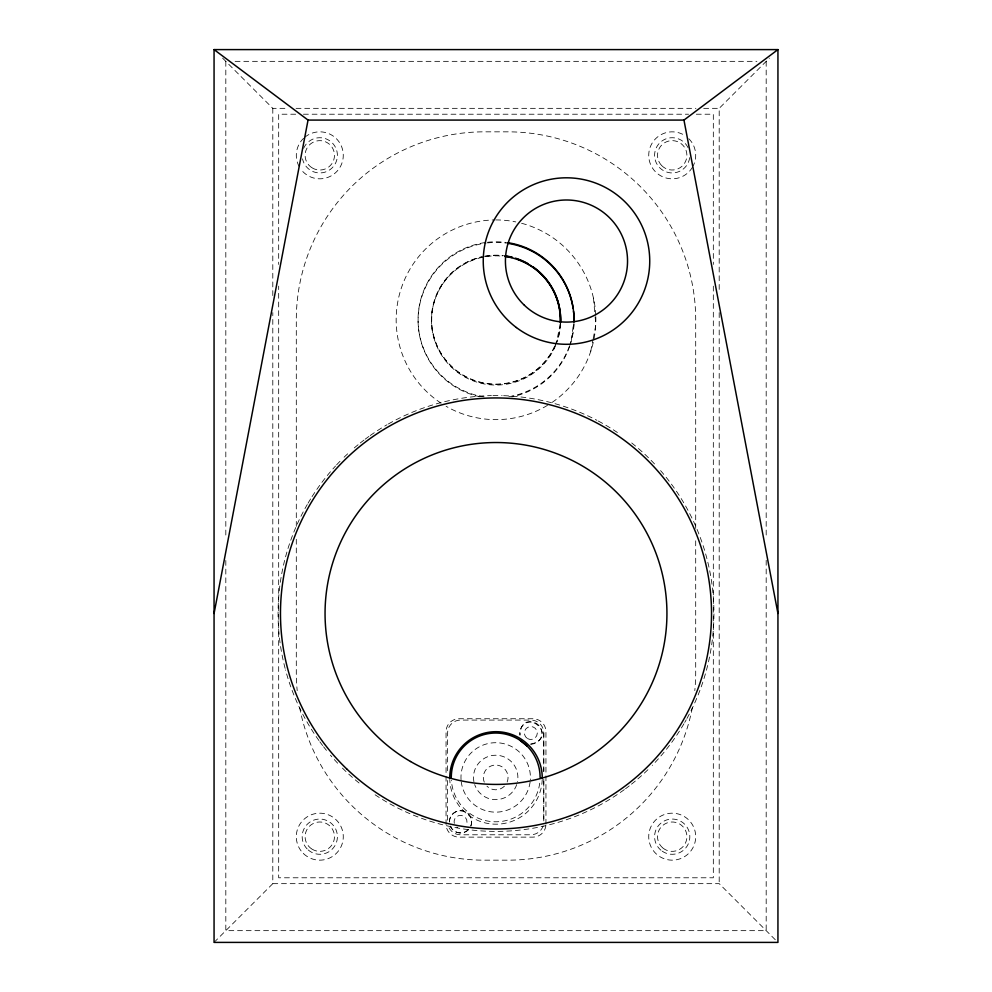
<?xml version="1.0" encoding="UTF-8"?>
<svg xmlns="http://www.w3.org/2000/svg" width="992" height="992" viewBox="0 0 992 992"><rect width="100%" height="100%" fill="white"/><g stroke="black" fill="none" stroke-linecap="round" stroke-linejoin="round"><path stroke-width="0.74" stroke-dasharray="4.96 3.72" d="M543.777 779.328L543.765 820.979A12.946 12.946 0 0 1 543.79 821.835L543.79 780.493M543.777 771.602L543.79 733.038A12.946 12.946 0 0 0 531.03 720.08L460.35 720.08A12.946 12.946 0 0 0 447.59 733.038L447.59 774.368M571.293 340.182L573.661 322.586M560.182 323.702L556.983 340.182A64.306 64.306 0 0 1 555.384 344.472M590.699 351.466L592.906 340.082M593.179 338.669L595.671 325.872M719.2 289.404L719.2 108.339L769.395 58.144M214.061 942.4L272.8 883.661L272.8 312.616M530.844 744.136C561.385 736.672 521.519 703.601 519.957 735.196A11.098 11.098 0 0 1 529.393 722.027A11.098 11.098 0 0 1 541.917 732.307A11.098 11.098 0 0 1 530.844 744.136L530.67 744.112M235.104 61.343L756.896 61.343M222.605 58.144L272.8 108.339L288.3 108.339M296.05 108.339L695.95 108.339M703.7 108.339L719.2 108.339M295.69 114.216L278.678 114.216L278.678 264.442M303.428 114.216L688.572 114.216M696.31 114.216L713.322 114.216L713.322 264.442M272.8 883.661L719.2 883.661L777.939 942.4M593.476 298.133L595.002 315.456M595.126 316.907L595.758 324.099M766.184 61.343L766.184 538.619M766.184 560.306L766.184 930.657L225.816 930.657L225.816 560.306M719.2 312.616L719.2 883.661M713.322 286.13L713.322 877.784L278.678 877.784L278.678 286.13M695.702 528.463L695.702 319.784A187.959 187.959 0 0 0 507.743 131.837L484.257 131.837A187.959 187.959 0 0 0 296.298 319.784L296.298 528.463M695.702 540.826L695.702 672.216A187.959 187.959 0 0 1 694.797 690.643M545.947 824.191L545.947 731.687A12.946 12.946 0 0 0 533.002 718.741L458.998 718.741A12.946 12.946 0 0 0 446.053 731.687L446.053 824.191A12.946 12.946 0 0 0 458.998 837.136L533.002 837.136A12.946 12.946 0 0 0 545.836 825.877M543.79 733.038L543.79 771.305M447.59 780.493L447.59 821.835M296.298 539.276L296.298 672.216A187.959 187.959 0 0 0 297.203 690.643M272.8 108.339L272.8 297.141M225.816 61.343L225.816 538.619M660.573 470.605A217.93 217.93 0 0 1 686.985 718.444M686.241 719.783A217.93 217.93 0 0 1 684.728 722.436M683.959 723.751A217.93 217.93 0 0 1 652.24 765.402M647.925 769.718A217.93 217.93 0 0 1 636.517 780.047M635.326 781.051A217.93 217.93 0 0 1 630.503 784.945M629.275 785.9A217.93 217.93 0 0 1 625.568 788.702M624.315 789.62A217.93 217.93 0 0 1 372.732 793.191M359.067 783.01A217.93 217.93 0 0 1 341.905 767.572M337.64 763.183A217.93 217.93 0 0 1 330.423 755.16M326.467 750.398A217.93 217.93 0 0 1 323.578 746.753M322.636 745.525A217.93 217.93 0 0 1 319.858 741.793M318.953 740.54A217.93 217.93 0 0 1 285.498 669.873M285.113 668.397A217.93 217.93 0 0 1 307.272 504.506M308.041 503.192A217.93 217.93 0 0 1 311.215 497.947M312.034 496.645A217.93 217.93 0 0 1 335.544 466.004M336.586 464.876A217.93 217.93 0 0 1 341.905 459.37M344.075 457.225A217.93 217.93 0 0 1 349.68 451.98M354.305 447.9A217.93 217.93 0 0 1 359.067 443.932M360.282 442.965A217.93 217.93 0 0 1 363.952 440.113M365.192 439.171A217.93 217.93 0 0 1 368.937 436.418M370.202 435.525A217.93 217.93 0 0 1 387.041 424.737M388.356 423.981A217.93 217.93 0 0 1 491.412 395.597M492.95 395.572A217.93 217.93 0 0 1 502.113 395.634M503.651 395.684A217.93 217.93 0 0 1 596.911 420.31M598.275 421.03A217.93 217.93 0 0 1 617.979 432.884M631.718 442.965A217.93 217.93 0 0 1 655.414 464.876M595.808 316.671A99.857 99.857 0 0 1 593.6 340.876M593.266 342.389A99.857 99.857 0 0 1 548.601 404.662M547.485 405.344A99.857 99.857 0 0 1 446.102 406.286M441.105 403.198A99.857 99.857 0 0 1 494.425 219.951M495.727 219.939A99.857 99.857 0 0 1 515.803 221.923M521.581 223.274A99.857 99.857 0 0 1 595.746 315.121M554.776 345.886A64.306 64.306 0 0 1 445.879 360.071A64.306 64.306 0 0 1 483.166 256.779M484.666 256.494A64.306 64.306 0 0 1 502.944 255.862M574.021 323.603A78.008 78.008 0 0 1 570.102 345.055M569.631 346.444A78.008 78.008 0 0 1 511.785 396.862M479.967 396.775A78.008 78.008 0 0 1 486.117 243.09M487.556 242.916A78.008 78.008 0 0 1 506.478 243.139M560.654 322.946A64.616 64.616 0 0 1 556.822 342.488M555.706 345.34A64.616 64.616 0 0 1 476.966 382.168A64.616 64.616 0 0 1 432.834 307.284A64.616 64.616 0 0 1 503.18 256.234M688.857 138.744A23.498 23.498 0 0 1 693.259 165.763M692.528 167.115A23.498 23.498 0 0 1 660.424 175.646A23.498 23.498 0 0 1 651.893 143.542A23.498 23.498 0 0 1 683.996 134.999M304.755 137.268A23.498 23.498 0 0 1 337.516 139.909A23.498 23.498 0 0 1 335.594 172.707A23.498 23.498 0 0 1 302.746 171.504M299.15 166.544A23.498 23.498 0 0 1 303.614 138.285M573.872 324.359A78.008 78.008 0 0 1 570.028 344.348M569.557 345.737A78.008 78.008 0 0 1 508.871 396.726M484.158 396.887A78.008 78.008 0 0 1 486.03 242.432M487.494 242.259A78.008 78.008 0 0 1 506.391 242.482M560.468 324.099A64.616 64.616 0 0 1 555.508 344.956M554.888 346.369A64.616 64.616 0 0 1 445.867 360.555A64.616 64.616 0 0 1 481.988 256.717M484.989 256.122A64.616 64.616 0 0 1 503.378 255.601M542.227 779.439A46.252 46.252 0 0 1 496 824.191A46.252 46.252 0 0 1 449.773 779.439M461.044 779.7A34.72 34.72 0 0 1 495.69 742.71A34.72 34.72 0 0 1 530.336 779.7M530.112 781.969A34.72 34.72 0 0 1 461.268 781.969M473.916 781.758A22.196 22.196 0 0 1 495.69 755.234A22.196 22.196 0 0 1 517.464 781.758M516.708 784.573A22.196 22.196 0 0 1 474.672 784.573M454.262 823.41A6.473 6.473 0 0 1 461.268 815.399A6.473 6.473 0 0 1 466.302 824.786M457.585 827.588A6.473 6.473 0 0 1 456.866 827.154M470.865 825.902A5.555 5.555 0 0 0 471.113 825.208A5.555 5.555 0 0 0 471.312 824.513A5.555 5.555 0 0 0 471.46 823.806A5.555 5.555 0 0 0 471.56 823.087A5.555 5.555 0 0 0 471.622 822.368A5.555 5.555 0 0 0 471.634 821.636A5.555 5.555 0 0 0 471.597 820.917A5.555 5.555 0 0 0 471.51 820.186A5.555 5.555 0 0 0 471.386 819.479A5.555 5.555 0 0 0 471.2 818.772A5.555 5.555 0 0 0 470.977 818.078A5.555 5.555 0 0 0 470.716 817.408A5.555 5.555 0 0 0 470.406 816.751A5.555 5.555 0 0 0 470.047 816.118A5.555 5.555 0 0 0 469.65 815.511A5.555 5.555 0 0 0 469.228 814.928A5.555 5.555 0 0 0 468.757 814.37A5.555 5.555 0 0 0 468.249 813.849A5.555 5.555 0 0 0 467.703 813.366A5.555 5.555 0 0 0 467.133 812.907A5.555 5.555 0 0 0 466.538 812.498A5.555 5.555 0 0 0 465.918 812.126A5.555 5.555 0 0 0 465.273 811.791A5.555 5.555 0 0 0 464.603 811.506A5.555 5.555 0 0 0 463.921 811.27A5.555 5.555 0 0 0 463.227 811.059A5.555 5.555 0 0 0 462.508 810.91A5.555 5.555 0 0 0 461.801 810.811A5.555 5.555 0 0 0 461.069 810.749A5.555 5.555 0 0 0 460.35 810.737A5.555 5.555 0 0 0 459.618 810.774A5.555 5.555 0 0 0 458.899 810.861A5.555 5.555 0 0 0 458.18 810.985A5.555 5.555 0 0 0 457.486 811.171A5.555 5.555 0 0 0 456.791 811.394A5.555 5.555 0 0 0 456.109 811.654A5.555 5.555 0 0 0 455.464 811.964A5.555 5.555 0 0 0 454.82 812.324A5.555 5.555 0 0 0 454.212 812.721A5.555 5.555 0 0 0 453.629 813.155A5.555 5.555 0 0 0 453.084 813.614A5.555 5.555 0 0 0 452.563 814.122A5.555 5.555 0 0 0 452.067 814.668A5.555 5.555 0 0 0 451.62 815.238A5.555 5.555 0 0 0 451.211 815.833A5.555 5.555 0 0 0 450.839 816.453A5.555 5.555 0 0 0 450.504 817.098A5.555 5.555 0 0 0 450.219 817.768A5.555 5.555 0 0 0 449.971 818.45A5.555 5.555 0 0 0 449.773 819.144A5.555 5.555 0 0 0 449.624 819.863A5.555 5.555 0 0 0 449.512 820.582A5.555 5.555 0 0 0 449.463 821.302A5.555 5.555 0 0 0 449.45 822.021M468.522 829.535A5.555 5.555 0 0 1 468.001 830.044A5.555 5.555 0 0 1 467.443 830.515A5.555 5.555 0 0 1 466.86 830.949A5.555 5.555 0 0 1 466.252 831.346A5.555 5.555 0 0 1 465.62 831.693A5.555 5.555 0 0 1 464.963 832.003A5.555 5.555 0 0 1 464.293 832.276A5.555 5.555 0 0 1 463.599 832.499A5.555 5.555 0 0 1 462.892 832.672A5.555 5.555 0 0 1 462.185 832.809A5.555 5.555 0 0 1 461.466 832.883A5.555 5.555 0 0 1 460.734 832.92A5.555 5.555 0 0 1 460.015 832.908A5.555 5.555 0 0 1 459.284 832.858A5.555 5.555 0 0 1 458.564 832.747A5.555 5.555 0 0 1 457.858 832.598A5.555 5.555 0 0 1 457.163 832.4A5.555 5.555 0 0 1 456.481 832.152A5.555 5.555 0 0 1 455.812 831.866A5.555 5.555 0 0 1 455.167 831.532A5.555 5.555 0 0 1 454.534 831.16A5.555 5.555 0 0 1 453.939 830.75A5.555 5.555 0 0 1 453.369 830.304A5.555 5.555 0 0 1 452.836 829.808A5.555 5.555 0 0 1 452.327 829.287A5.555 5.555 0 0 1 451.856 828.742A5.555 5.555 0 0 1 451.422 828.159A5.555 5.555 0 0 1 451.025 827.551A5.555 5.555 0 0 1 450.678 826.919A5.555 5.555 0 0 1 450.368 826.262M484.27 782.167A12.363 12.363 0 0 1 495.69 765.068A12.363 12.363 0 0 1 507.11 782.167M504.432 786.172A12.363 12.363 0 0 1 486.948 786.172M539.71 783.221A44.404 44.404 0 0 1 451.385 780.332M543.108 825.989A12.946 12.946 0 0 1 530.844 834.78L460.35 834.78A12.946 12.946 0 0 1 448.21 825.803M449.438 821.835A11.098 11.098 0 0 1 462.706 810.948A11.098 11.098 0 0 1 470.791 826.076M468.385 829.684A11.098 11.098 0 0 1 450.281 826.076M299.609 707.37A187.959 187.959 0 0 0 484.257 860.163L507.743 860.163A187.959 187.959 0 0 0 692.391 707.37M689.676 157.629A17.62 17.62 0 0 1 664.07 170.959A17.62 17.62 0 0 1 660.3 142.34A17.62 17.62 0 0 1 688.485 148.589M303.626 148.316A17.62 17.62 0 0 1 331.526 142.191A17.62 17.62 0 0 1 328.563 170.599A17.62 17.62 0 0 1 302.523 158.856M303.614 853.715A23.498 23.498 0 0 0 342.637 842.171A23.498 23.498 0 0 0 313.125 814.147A23.498 23.498 0 0 0 303.614 853.715M312.071 849.164A14.682 14.682 0 0 0 334.465 837.112A14.682 14.682 0 0 0 312.827 823.744A14.682 14.682 0 0 0 312.071 849.164M663.065 848.16A14.682 14.682 0 0 0 686.737 838.86A14.682 14.682 0 0 0 666.835 823.013A14.682 14.682 0 0 0 663.065 848.16M659.568 856.48A23.498 23.498 0 0 0 695.677 837.719A23.498 23.498 0 0 0 661.391 815.821A23.498 23.498 0 0 0 659.568 856.48M661.825 165.714A14.682 14.682 0 0 0 686.39 159.129A14.682 14.682 0 0 0 668.41 141.137A14.682 14.682 0 0 0 661.825 165.714M312.232 167.921A14.682 14.682 0 0 0 334.478 155.57A14.682 14.682 0 0 0 312.666 142.488A14.682 14.682 0 0 0 312.232 167.921M527.521 738.594A6.473 6.473 0 0 0 537.317 733.125A6.473 6.473 0 0 0 527.682 727.372A6.473 6.473 0 0 0 527.521 738.594M308.214 849.958A17.62 17.62 0 0 0 337.082 840.05A17.62 17.62 0 0 0 314.067 820.012A17.62 17.62 0 0 0 308.214 849.958M662.21 851.186A17.62 17.62 0 0 0 689.775 838.079A17.62 17.62 0 0 0 664.652 820.756A17.62 17.62 0 0 0 662.21 851.186"/><path stroke-width="1.49" d="M214.061 613.478L308.041 120.082L214.061 49.6L214.061 942.4L777.939 942.4L777.939 49.6L214.061 49.6M308.041 120.082L683.959 120.082L777.939 49.6M527.087 746.034L520.453 740.764M683.959 120.082L777.939 613.478M505.994 256.258A64.306 64.306 0 0 1 512.008 257.511M517.824 259.296A64.306 64.306 0 0 1 560.257 322.189M507.904 243.35A78.008 78.008 0 0 1 574.07 322.127M504.692 256.42A64.616 64.616 0 0 1 560.691 321.408M507.842 242.693A78.008 78.008 0 0 1 573.165 308.363M573.537 311.277A78.008 78.008 0 0 1 574.008 320.007M504.903 255.8A64.616 64.616 0 0 1 512.467 257.312M515.406 258.156A64.616 64.616 0 0 1 528.079 263.698M533.237 266.984A64.616 64.616 0 0 1 559.079 305.784M559.389 307.272A64.616 64.616 0 0 1 560.554 322.586M449.748 777.939A46.252 46.252 0 0 1 496 731.687A46.252 46.252 0 0 1 542.252 777.939M451.286 777.43A44.404 44.404 0 0 1 495.69 733.038A44.404 44.404 0 0 1 540.094 777.43M410.527 761.509A170.934 170.934 0 0 0 666.934 613.478A170.934 170.934 0 0 0 410.527 465.434A170.934 170.934 0 0 0 410.527 761.509M346.617 768.825A215.524 215.524 0 0 0 705.238 665.161A215.524 215.524 0 0 0 436.145 406.422A215.524 215.524 0 0 0 346.617 768.825M524.408 305.288A61.045 61.045 0 0 0 625.828 275.379A61.045 61.045 0 0 0 549.208 202.492A61.045 61.045 0 0 0 524.408 305.288M516.398 327.546A83.254 83.254 0 0 0 649.115 271.188A83.254 83.254 0 0 0 533.944 184.425A83.254 83.254 0 0 0 516.398 327.546"/></g></svg>
